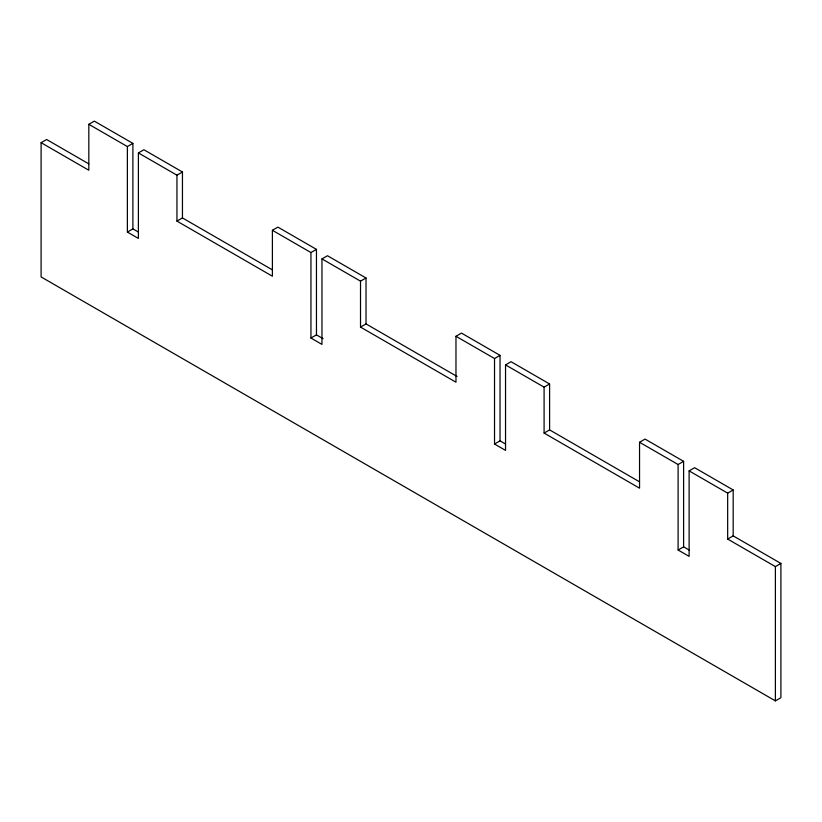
<?xml version="1.0" encoding="UTF-8"?>
<svg xmlns="http://www.w3.org/2000/svg" width="822" height="822" viewBox="0 0 822 822"><rect width="100%" height="100%" fill="white"/><g stroke="black" fill="none" stroke-linecap="round" stroke-linejoin="round"><path stroke-width="1.23" d="M41.1 142.679L41.1 276.932L775.393 700.868L780.9 697.693L780.9 563.44L733.173 535.882L727.665 539.068L727.665 493.138L689.113 470.883L689.113 556.371L678.099 550.01L678.099 464.522L639.547 442.267L639.547 488.186L544.092 433.081L544.092 387.152L505.54 364.896L505.54 450.394L494.525 444.034L494.525 358.536L455.974 336.28L455.974 382.209L360.519 327.094L360.519 281.165L321.967 258.909L321.967 344.408L310.952 338.048L310.952 252.549L272.401 230.294L272.401 276.223L176.946 221.108L176.946 175.178L138.394 152.923L138.394 238.421L127.379 232.061L127.379 146.563L88.827 124.307L88.827 170.236L41.1 142.679L46.607 139.504L88.786 163.855M88.827 124.307L94.335 121.132L132.887 143.388L132.887 228.886L138.394 232.061M127.379 146.563L132.887 143.388M138.394 152.923L143.901 149.748L182.453 172.004L182.453 217.933L272.359 269.842M176.946 175.178L182.453 172.004M127.379 232.061L132.887 228.886M176.946 221.108L182.453 217.933M272.401 230.294L277.908 227.119L316.46 249.374L316.46 334.862L323.067 338.685M310.952 252.549L316.46 249.374M321.967 258.909L327.475 255.734L366.026 277.99L366.026 323.919L457.042 376.466M360.519 281.165L366.026 277.99M310.952 338.048L316.46 334.862M360.519 327.094L366.026 323.919M455.974 336.28L461.481 333.095L500.033 355.361L500.033 440.849L494.525 444.034M494.525 358.536L500.033 355.361M505.54 364.896L511.048 361.711L549.599 383.977L549.599 429.896L639.506 481.805M544.092 387.152L549.599 383.977M544.092 433.081L549.599 429.896M639.547 442.267L645.054 439.082L683.606 461.337L683.606 546.836L678.099 550.01M678.099 464.522L683.606 461.337M689.113 470.883L694.621 467.697L733.173 489.953L733.173 535.882M727.665 493.138L733.173 489.953M727.665 539.068L775.393 566.615L780.9 563.44M500.033 440.849L505.54 444.034M683.606 546.836L689.113 550.01M775.393 566.615L775.393 700.868"/></g></svg>
